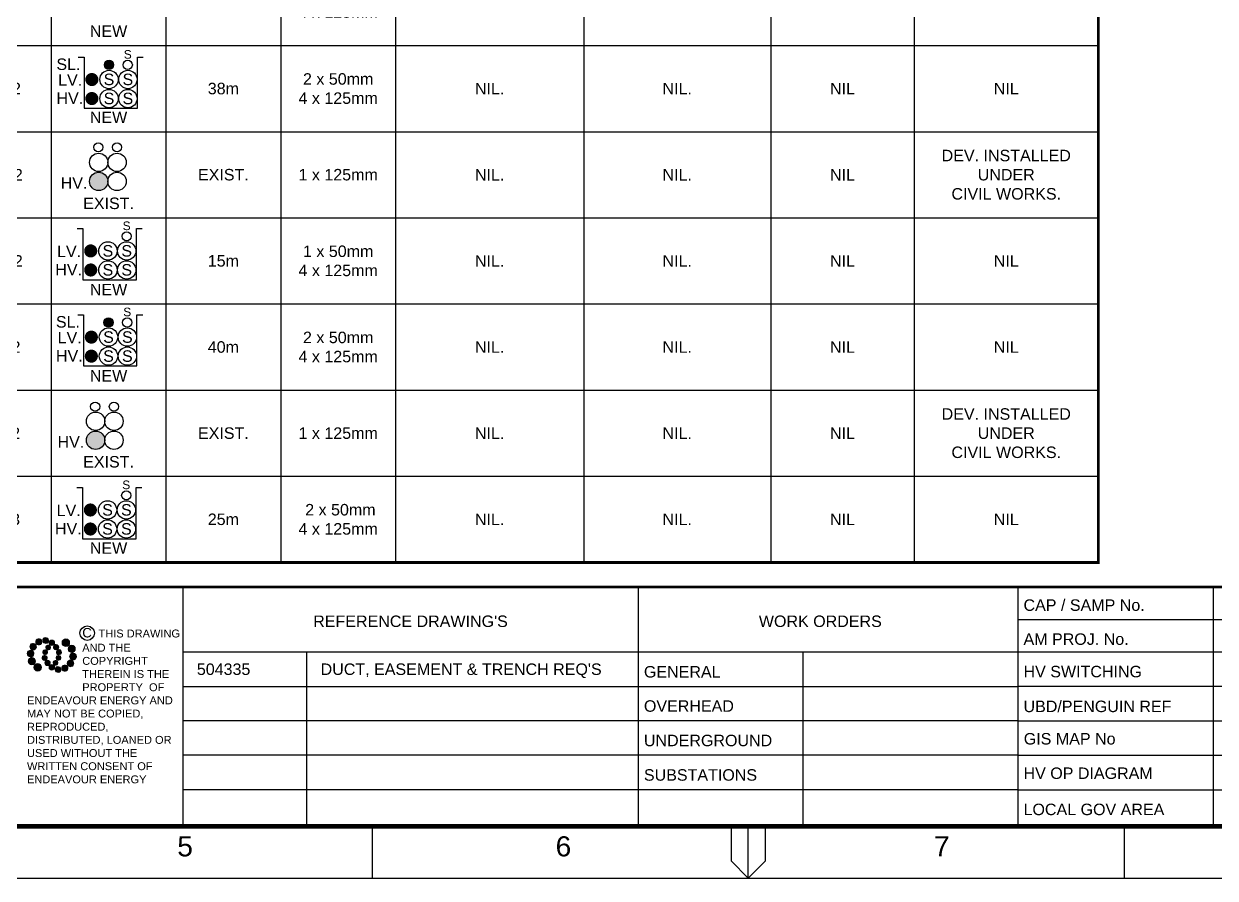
# Paper-space layout 'Retic (5)' of a CAD drawing. Header units: metres. Extents: x -30 to 775, y -5 to 571.
# Drawn here: x 246.2 to 453.8, y -5.5 to 143.3 of the extents above; entities that cross this region are included whole.
import ezdxf
from ezdxf.enums import TextEntityAlignment as Align

# ---------------------------------------------------------------- set-up
doc = ezdxf.new("R2010")
doc.units = ezdxf.units.M
doc.header["$LTSCALE"] = 0.7
doc.layers.get('0').update_dxf_attribs({"color": 6})
for name, color, linetype in [('_User Miscellaneous1', 3, 'Continuous'), ('_User Miscellaneous3', 11, 'Continuous'), ('Notes', 7, 'Continuous'), ('SupportsUG_SP_EXT', 7, 'Continuous')]:
    doc.layers.add(name, color=color, linetype=linetype)
doc.layers.add('_User Miscellaneous5', color=7, linetype='Continuous', lineweight=35)
doc.layers.get('SupportsUG_SP_EXT').off()
doc.styles.add('ARIAL', font='arial.ttf', dxfattribs={"height": 2})
doc.styles.add('iecISOCP', font='isocp.shx')
doc.styles.get("Standard").update_dxf_attribs({"font": 'arial.ttf'})

# ---------------------------------------------------------------- blocks, each defined once
blk = doc.blocks.new('EE_LOGO_SMALL')
at = {"layer": 'Notes'}
h = blk.add_hatch(color=256, dxfattribs=at)
edge = h.paths.add_edge_path()
edge.add_spline(control_points=[(-6.81, 4.47), (-7.42, 4.82), (-8.21, 4.62), (-8.57, 4), (-8.92, 3.39), (-8.72, 2.6), (-8.1, 2.25), (-7.49, 1.89), (-6.7, 2.09), (-6.34, 2.71), (-5.98, 3.32), (-6.19, 4.11), (-6.81, 4.47)], knot_values=[0, 0, 0, 0, 1, 1, 1, 2, 2, 2, 3, 3, 3, 4, 4, 4, 4], degree=3, periodic=0)
h = blk.add_hatch(color=256, dxfattribs=at)
edge = h.paths.add_edge_path()
edge.add_spline(control_points=[(-4.19, 5.89), (-4.56, 6.46), (-5.32, 6.62), (-5.88, 6.26), (-6.45, 5.89), (-6.61, 5.13), (-6.25, 4.56), (-5.88, 4), (-5.13, 3.83), (-4.56, 4.2), (-3.99, 4.56), (-3.82, 5.32), (-4.19, 5.89)], knot_values=[0, 0, 0, 0, 1, 1, 1, 2, 2, 2, 3, 3, 3, 4, 4, 4, 4], degree=3, periodic=0)
h = blk.add_hatch(color=256, dxfattribs=at)
edge = h.paths.add_edge_path()
edge.add_spline(control_points=[(-1.35, 5.88), (-1.41, 6.52), (-1.98, 6.98), (-2.62, 6.92), (-3.26, 6.85), (-3.72, 6.28), (-3.66, 5.65), (-3.6, 5.01), (-3.03, 4.54), (-2.39, 4.61), (-1.75, 4.67), (-1.28, 5.24), (-1.35, 5.88)], knot_values=[0, 0, 0, 0, 1, 1, 1, 2, 2, 2, 3, 3, 3, 4, 4, 4, 4], degree=3, periodic=0)
h = blk.add_hatch(color=256, dxfattribs=at)
edge = h.paths.add_edge_path()
edge.add_spline(control_points=[(1.01, 4.87), (1.01, 4.27), (0.53, 3.79), (-0.07, 3.79), (-0.67, 3.79), (-1.16, 4.27), (-1.16, 4.87), (-1.16, 5.47), (-0.67, 5.96), (-0.07, 5.96), (0.53, 5.96), (1.01, 5.47), (1.01, 4.87)], knot_values=[0, 0, 0, 0, 1, 1, 1, 2, 2, 2, 3, 3, 3, 4, 4, 4, 4], degree=3, periodic=0)
edge = h.paths.add_edge_path()
edge.add_spline(control_points=[(-1.36, 3.98), (-1.87, 4.09), (-2.38, 3.77), (-2.49, 3.26), (-2.6, 2.75), (-2.27, 2.24), (-1.76, 2.13), (-1.25, 2.02), (-0.75, 2.35), (-0.64, 2.86), (-0.53, 3.37), (-0.85, 3.87), (-1.36, 3.98)], knot_values=[0, 0, 0, 0, 1, 1, 1, 2, 2, 2, 3, 3, 3, 4, 4, 4, 4], degree=3, periodic=0)
h = blk.add_hatch(color=256, dxfattribs=at)
edge = h.paths.add_edge_path()
edge.add_spline(control_points=[(2.33, 2.37), (2.77, 2.76), (2.8, 3.42), (2.42, 3.85), (2.03, 4.29), (1.37, 4.32), (0.94, 3.94), (0.51, 3.55), (0.47, 2.89), (0.85, 2.46), (1.24, 2.03), (1.9, 1.99), (2.33, 2.37)], knot_values=[0, 0, 0, 0, 1, 1, 1, 2, 2, 2, 3, 3, 3, 4, 4, 4, 4], degree=3, periodic=0)
edge = h.paths.add_edge_path()
edge.add_spline(control_points=[(1.01, 4.87), (1.01, 4.27), (0.53, 3.79), (-0.07, 3.79), (-0.67, 3.79), (-1.16, 4.27), (-1.16, 4.87), (-1.16, 5.47), (-0.67, 5.96), (-0.07, 5.96), (0.53, 5.96), (1.01, 5.47), (1.01, 4.87)], knot_values=[0, 0, 0, 0, 1, 1, 1, 2, 2, 2, 3, 3, 3, 4, 4, 4, 4], degree=3, periodic=0)
h = blk.add_hatch(color=256, dxfattribs=at)
edge = h.paths.add_edge_path()
edge.add_spline(control_points=[(1.01, 4.87), (1.01, 4.27), (0.53, 3.79), (-0.07, 3.79), (-0.67, 3.79), (-1.16, 4.27), (-1.16, 4.87), (-1.16, 5.47), (-0.67, 5.96), (-0.07, 5.96), (0.53, 5.96), (1.01, 5.47), (1.01, 4.87)], knot_values=[0, 0, 0, 0, 1, 1, 1, 2, 2, 2, 3, 3, 3, 4, 4, 4, 4], degree=3, periodic=0)
edge = h.paths.add_edge_path(flags=16)
edge.add_spline(control_points=[(1.01, 4.87), (1.01, 4.27), (0.53, 3.79), (-0.07, 3.79), (-0.67, 3.79), (-1.16, 4.27), (-1.16, 4.87), (-1.16, 5.47), (-0.67, 5.96), (-0.07, 5.96), (0.53, 5.96), (1.01, 5.47), (1.01, 4.87)], knot_values=[0, 0, 0, 0, 1, 1, 1, 2, 2, 2, 3, 3, 3, 4, 4, 4, 4], degree=3, periodic=0)
h = blk.add_hatch(color=256, dxfattribs=at)
edge = h.paths.add_edge_path()
edge.add_spline(control_points=[(6.99, 4.87), (6.99, 4.04), (6.32, 3.36), (5.48, 3.36), (4.65, 3.36), (3.97, 4.04), (3.97, 4.87), (3.97, 5.71), (4.65, 6.38), (5.48, 6.38), (6.32, 6.38), (6.99, 5.71), (6.99, 4.87)], knot_values=[0, 0, 0, 0, 1, 1, 1, 2, 2, 2, 3, 3, 3, 4, 4, 4, 4], degree=3, periodic=0)
h = blk.add_hatch(color=256, dxfattribs=at)
edge = h.paths.add_edge_path()
edge.add_spline(control_points=[(-8.41, 1.95), (-9.16, 1.99), (-9.8, 1.42), (-9.84, 0.67), (-9.89, -0.07), (-9.31, -0.71), (-8.56, -0.75), (-7.82, -0.8), (-7.18, -0.23), (-7.14, 0.52), (-7.09, 1.27), (-7.66, 1.91), (-8.41, 1.95)], knot_values=[0, 0, 0, 0, 1, 1, 1, 2, 2, 2, 3, 3, 3, 4, 4, 4, 4], degree=3, periodic=0)
h = blk.add_hatch(color=256, dxfattribs=at)
edge = h.paths.add_edge_path()
edge.add_spline(control_points=[(-2.5, 2.07), (-3.02, 2.18), (-3.52, 1.86), (-3.63, 1.35), (-3.74, 0.84), (-3.41, 0.33), (-2.91, 0.22), (-2.39, 0.11), (-1.89, 0.43), (-1.78, 0.95), (-1.67, 1.46), (-1.99, 1.96), (-2.5, 2.07)], knot_values=[0, 0, 0, 0, 1, 1, 1, 2, 2, 2, 3, 3, 3, 4, 4, 4, 4], degree=3, periodic=0)
h = blk.add_hatch(color=256, dxfattribs=at)
edge = h.paths.add_edge_path()
edge.add_spline(control_points=[(2.98, 0.19), (3.52, 0.33), (3.83, 0.88), (3.69, 1.41), (3.55, 1.94), (3.01, 2.26), (2.48, 2.12), (1.95, 1.98), (1.63, 1.43), (1.77, 0.9), (1.91, 0.37), (2.45, 0.05), (2.98, 0.19)], knot_values=[0, 0, 0, 0, 1, 1, 1, 2, 2, 2, 3, 3, 3, 4, 4, 4, 4], degree=3, periodic=0)
h = blk.add_hatch(color=256, dxfattribs=at)
edge = h.paths.add_edge_path()
edge.add_spline(control_points=[(8.37, 1.14), (9.1, 1.46), (9.42, 2.3), (9.11, 3.02), (8.79, 3.74), (7.95, 4.07), (7.23, 3.75), (6.51, 3.43), (6.18, 2.59), (6.49, 1.87), (6.81, 1.15), (7.65, 0.82), (8.37, 1.14)], knot_values=[0, 0, 0, 0, 1, 1, 1, 2, 2, 2, 3, 3, 3, 4, 4, 4, 4], degree=3, periodic=0)
h = blk.add_hatch(color=256, dxfattribs=at)
edge = h.paths.add_edge_path()
edge.add_spline(control_points=[(8.27, -1.91), (9.01, -1.95), (9.65, -1.38), (9.69, -0.63), (9.74, 0.12), (9.17, 0.75), (8.42, 0.8), (7.67, 0.84), (7.03, 0.27), (6.99, -0.48), (6.95, -1.22), (7.52, -1.87), (8.27, -1.91)], knot_values=[0, 0, 0, 0, 1, 1, 1, 2, 2, 2, 3, 3, 3, 4, 4, 4, 4], degree=3, periodic=0)
h = blk.add_hatch(color=256, dxfattribs=at)
edge = h.paths.add_edge_path()
edge.add_spline(control_points=[(-8.52, -1.1), (-9.24, -1.42), (-9.57, -2.26), (-9.25, -2.98), (-8.94, -3.7), (-8.09, -4.03), (-7.37, -3.71), (-6.65, -3.39), (-6.33, -2.55), (-6.64, -1.83), (-6.96, -1.11), (-7.8, -0.78), (-8.52, -1.1)], knot_values=[0, 0, 0, 0, 1, 1, 1, 2, 2, 2, 3, 3, 3, 4, 4, 4, 4], degree=3, periodic=0)
h = blk.add_hatch(color=256, dxfattribs=at)
edge = h.paths.add_edge_path()
edge.add_spline(control_points=[(-7.14, -4.83), (-7.14, -4), (-6.46, -3.32), (-5.63, -3.32), (-4.8, -3.32), (-4.12, -4), (-4.12, -4.83), (-4.12, -5.67), (-4.8, -6.34), (-5.63, -6.34), (-6.46, -6.34), (-7.14, -5.67), (-7.14, -4.83)], knot_values=[0, 0, 0, 0, 1, 1, 1, 2, 2, 2, 3, 3, 3, 4, 4, 4, 4], degree=3, periodic=0)
h = blk.add_hatch(color=256, dxfattribs=at)
edge = h.paths.add_edge_path()
edge.add_spline(control_points=[(-3.13, -0.15), (-3.66, -0.29), (-3.98, -0.84), (-3.84, -1.37), (-3.7, -1.9), (-3.15, -2.22), (-2.62, -2.08), (-2.09, -1.94), (-1.78, -1.39), (-1.91, -0.86), (-2.06, -0.33), (-2.6, -0.01), (-3.13, -0.15)], knot_values=[0, 0, 0, 0, 1, 1, 1, 2, 2, 2, 3, 3, 3, 4, 4, 4, 4], degree=3, periodic=0)
h = blk.add_hatch(color=256, dxfattribs=at)
edge = h.paths.add_edge_path()
edge.add_spline(control_points=[(-2.48, -2.33), (-2.91, -2.72), (-2.95, -3.38), (-2.56, -3.81), (-2.18, -4.24), (-1.52, -4.28), (-1.08, -3.9), (-0.65, -3.51), (-0.62, -2.85), (-1, -2.42), (-1.39, -1.98), (-2.05, -1.95), (-2.48, -2.33)], knot_values=[0, 0, 0, 0, 1, 1, 1, 2, 2, 2, 3, 3, 3, 4, 4, 4, 4], degree=3, periodic=0)
h = blk.add_hatch(color=256, dxfattribs=at)
edge = h.paths.add_edge_path()
edge.add_spline(control_points=[(-1.16, -4.83), (-1.16, -4.23), (-0.67, -3.74), (-0.07, -3.74), (0.53, -3.74), (1.01, -4.23), (1.01, -4.83), (1.01, -5.43), (0.53, -5.92), (-0.07, -5.92), (-0.67, -5.92), (-1.16, -5.43), (-1.16, -4.83)], knot_values=[0, 0, 0, 0, 1, 1, 1, 2, 2, 2, 3, 3, 3, 4, 4, 4, 4], degree=3, periodic=0)
h = blk.add_hatch(color=256, dxfattribs=at)
edge = h.paths.add_edge_path()
edge.add_spline(control_points=[(1.22, -3.94), (1.73, -4.05), (2.23, -3.73), (2.34, -3.22), (2.45, -2.71), (2.13, -2.2), (1.62, -2.09), (1.11, -1.98), (0.6, -2.3), (0.49, -2.81), (0.38, -3.32), (0.71, -3.83), (1.22, -3.94)], knot_values=[0, 0, 0, 0, 1, 1, 1, 2, 2, 2, 3, 3, 3, 4, 4, 4, 4], degree=3, periodic=0)
h = blk.add_hatch(color=256, dxfattribs=at)
edge = h.paths.add_edge_path()
edge.add_spline(control_points=[(1.2, -5.84), (1.27, -6.47), (1.84, -6.94), (2.47, -6.87), (3.11, -6.81), (3.58, -6.24), (3.51, -5.6), (3.45, -4.96), (2.88, -4.5), (2.24, -4.56), (1.6, -4.63), (1.13, -5.2), (1.2, -5.84)], knot_values=[0, 0, 0, 0, 1, 1, 1, 2, 2, 2, 3, 3, 3, 4, 4, 4, 4], degree=3, periodic=0)
h = blk.add_hatch(color=256, dxfattribs=at)
edge = h.paths.add_edge_path()
edge.add_spline(control_points=[(2.36, -2.03), (2.87, -2.14), (3.37, -1.81), (3.48, -1.3), (3.59, -0.79), (3.27, -0.29), (2.76, -0.18), (2.25, -0.07), (1.74, -0.39), (1.63, -0.9), (1.52, -1.41), (1.85, -1.92), (2.36, -2.03)], knot_values=[0, 0, 0, 0, 1, 1, 1, 2, 2, 2, 3, 3, 3, 4, 4, 4, 4], degree=3, periodic=0)
h = blk.add_hatch(color=256, dxfattribs=at)
edge = h.paths.add_edge_path()
edge.add_spline(control_points=[(4.05, -5.84), (4.41, -6.41), (5.17, -6.58), (5.73, -6.21), (6.3, -5.85), (6.46, -5.09), (6.1, -4.52), (5.73, -3.95), (4.98, -3.79), (4.41, -4.16), (3.84, -4.52), (3.68, -5.28), (4.05, -5.84)], knot_values=[0, 0, 0, 0, 1, 1, 1, 2, 2, 2, 3, 3, 3, 4, 4, 4, 4], degree=3, periodic=0)
h = blk.add_hatch(color=256, dxfattribs=at)
edge = h.paths.add_edge_path()
edge.add_spline(control_points=[(6.66, -4.43), (7.27, -4.78), (8.06, -4.58), (8.42, -3.96), (8.78, -3.35), (8.57, -2.56), (7.96, -2.2), (7.34, -1.84), (6.55, -2.05), (6.2, -2.66), (5.84, -3.28), (6.04, -4.07), (6.66, -4.43)], knot_values=[0, 0, 0, 0, 1, 1, 1, 2, 2, 2, 3, 3, 3, 4, 4, 4, 4], degree=3, periodic=0)
at = {"layer": 'Notes', "lineweight": 0}
for points in [[(1.85, 2.13), (1.85, 2.13)], [(-1.99, -2.08), (-1.99, -2.08)]]:
    blk.add_lwpolyline(points, dxfattribs=at)
for points in [[(-6.81, 4.47), (-7.42, 4.82), (-8.21, 4.62), (-8.57, 4), (-8.92, 3.39), (-8.72, 2.6), (-8.1, 2.25), (-7.49, 1.89), (-6.7, 2.09), (-6.34, 2.71), (-5.98, 3.32), (-6.19, 4.11), (-6.81, 4.47)], [(-4.19, 5.89), (-4.56, 6.46), (-5.32, 6.62), (-5.88, 6.26), (-6.45, 5.89), (-6.61, 5.13), (-6.25, 4.56), (-5.88, 4), (-5.13, 3.83), (-4.56, 4.2), (-3.99, 4.56), (-3.82, 5.32), (-4.19, 5.89)], [(-1.35, 5.88), (-1.41, 6.52), (-1.98, 6.98), (-2.62, 6.92), (-3.26, 6.85), (-3.72, 6.28), (-3.66, 5.65), (-3.6, 5.01), (-3.03, 4.54), (-2.39, 4.61), (-1.75, 4.67), (-1.28, 5.24), (-1.35, 5.88)], [(1.01, 4.87), (1.01, 4.27), (0.53, 3.79), (-0.07, 3.79), (-0.67, 3.79), (-1.16, 4.27), (-1.16, 4.87), (-1.16, 5.47), (-0.67, 5.96), (-0.07, 5.96), (0.53, 5.96), (1.01, 5.47), (1.01, 4.87)], [(1.01, 4.87), (1.01, 4.27), (0.53, 3.79), (-0.07, 3.79), (-0.67, 3.79), (-1.16, 4.27), (-1.16, 4.87), (-1.16, 5.47), (-0.67, 5.96), (-0.07, 5.96), (0.53, 5.96), (1.01, 5.47), (1.01, 4.87)], [(6.99, 4.87), (6.99, 4.04), (6.32, 3.36), (5.48, 3.36), (4.65, 3.36), (3.97, 4.04), (3.97, 4.87), (3.97, 5.71), (4.65, 6.38), (5.48, 6.38), (6.32, 6.38), (6.99, 5.71), (6.99, 4.87)], [(-8.41, 1.95), (-9.16, 1.99), (-9.8, 1.42), (-9.84, 0.67), (-9.89, -0.07), (-9.31, -0.71), (-8.56, -0.75), (-7.82, -0.8), (-7.18, -0.23), (-7.14, 0.52), (-7.09, 1.27), (-7.66, 1.91), (-8.41, 1.95)], [(-2.5, 2.07), (-3.02, 2.18), (-3.52, 1.86), (-3.63, 1.35), (-3.74, 0.84), (-3.41, 0.33), (-2.91, 0.22), (-2.39, 0.11), (-1.89, 0.43), (-1.78, 0.95), (-1.67, 1.46), (-1.99, 1.96), (-2.5, 2.07)], [(-1.36, 3.98), (-1.87, 4.09), (-2.38, 3.77), (-2.49, 3.26), (-2.6, 2.75), (-2.27, 2.24), (-1.76, 2.13), (-1.25, 2.02), (-0.75, 2.35), (-0.64, 2.86), (-0.53, 3.37), (-0.85, 3.87), (-1.36, 3.98)], [(2.33, 2.37), (2.77, 2.76), (2.8, 3.42), (2.42, 3.85), (2.03, 4.29), (1.37, 4.32), (0.94, 3.94), (0.51, 3.55), (0.47, 2.89), (0.85, 2.46), (1.24, 2.03), (1.9, 1.99), (2.33, 2.37)], [(2.98, 0.19), (3.52, 0.33), (3.83, 0.88), (3.69, 1.41), (3.55, 1.94), (3.01, 2.26), (2.48, 2.12), (1.95, 1.98), (1.63, 1.43), (1.77, 0.9), (1.91, 0.37), (2.45, 0.05), (2.98, 0.19)], [(8.37, 1.14), (9.1, 1.46), (9.42, 2.3), (9.11, 3.02), (8.79, 3.74), (7.95, 4.07), (7.23, 3.75), (6.51, 3.43), (6.18, 2.59), (6.49, 1.87), (6.81, 1.15), (7.65, 0.82), (8.37, 1.14)], [(8.27, -1.91), (9.01, -1.95), (9.65, -1.38), (9.69, -0.63), (9.74, 0.12), (9.17, 0.75), (8.42, 0.8), (7.67, 0.84), (7.03, 0.27), (6.99, -0.48), (6.95, -1.22), (7.52, -1.87), (8.27, -1.91)], [(-8.52, -1.1), (-9.24, -1.42), (-9.57, -2.26), (-9.25, -2.98), (-8.94, -3.7), (-8.09, -4.03), (-7.37, -3.71), (-6.65, -3.39), (-6.33, -2.55), (-6.64, -1.83), (-6.96, -1.11), (-7.8, -0.78), (-8.52, -1.1)], [(-7.14, -4.83), (-7.14, -4), (-6.46, -3.32), (-5.63, -3.32), (-4.8, -3.32), (-4.12, -4), (-4.12, -4.83), (-4.12, -5.67), (-4.8, -6.34), (-5.63, -6.34), (-6.46, -6.34), (-7.14, -5.67), (-7.14, -4.83)], [(-3.13, -0.15), (-3.66, -0.29), (-3.98, -0.84), (-3.84, -1.37), (-3.7, -1.9), (-3.15, -2.22), (-2.62, -2.08), (-2.09, -1.94), (-1.78, -1.39), (-1.91, -0.86), (-2.06, -0.33), (-2.6, -0.01), (-3.13, -0.15)], [(-2.48, -2.33), (-2.91, -2.72), (-2.95, -3.38), (-2.56, -3.81), (-2.18, -4.24), (-1.52, -4.28), (-1.08, -3.9), (-0.65, -3.51), (-0.62, -2.85), (-1, -2.42), (-1.39, -1.98), (-2.05, -1.95), (-2.48, -2.33)], [(-1.16, -4.83), (-1.16, -4.23), (-0.67, -3.74), (-0.07, -3.74), (0.53, -3.74), (1.01, -4.23), (1.01, -4.83), (1.01, -5.43), (0.53, -5.92), (-0.07, -5.92), (-0.67, -5.92), (-1.16, -5.43), (-1.16, -4.83)], [(1.22, -3.94), (1.73, -4.05), (2.23, -3.73), (2.34, -3.22), (2.45, -2.71), (2.13, -2.2), (1.62, -2.09), (1.11, -1.98), (0.6, -2.3), (0.49, -2.81), (0.38, -3.32), (0.71, -3.83), (1.22, -3.94)], [(1.2, -5.84), (1.27, -6.47), (1.84, -6.94), (2.47, -6.87), (3.11, -6.81), (3.58, -6.24), (3.51, -5.6), (3.45, -4.96), (2.88, -4.5), (2.24, -4.56), (1.6, -4.63), (1.13, -5.2), (1.2, -5.84)], [(2.36, -2.03), (2.87, -2.14), (3.37, -1.81), (3.48, -1.3), (3.59, -0.79), (3.27, -0.29), (2.76, -0.18), (2.25, -0.07), (1.74, -0.39), (1.63, -0.9), (1.52, -1.41), (1.85, -1.92), (2.36, -2.03)], [(4.05, -5.84), (4.41, -6.41), (5.17, -6.58), (5.73, -6.21), (6.3, -5.85), (6.46, -5.09), (6.1, -4.52), (5.73, -3.95), (4.98, -3.79), (4.41, -4.16), (3.84, -4.52), (3.68, -5.28), (4.05, -5.84)], [(6.66, -4.43), (7.27, -4.78), (8.06, -4.58), (8.42, -3.96), (8.78, -3.35), (8.57, -2.56), (7.96, -2.2), (7.34, -1.84), (6.55, -2.05), (6.2, -2.66), (5.84, -3.28), (6.04, -4.07), (6.66, -4.43)]]:
    blk.add_open_spline(points, degree=3, knots=[0, 0, 0, 0, 1, 1, 1, 2, 2, 2, 3, 3, 3, 4, 4, 4, 4], dxfattribs=at)
blk = doc.blocks.new('EE_COPYRIGHT_A1')
at = {"layer": 'Notes'}
blk.add_circle((9.53, -0.82), 1.15, dxfattribs=at)
at = {"xscale": 0.4, "yscale": 0.4, "zscale": 0.4}
blk.add_blockref('EE_LOGO_SMALL', (3.96, -4.29), dxfattribs=at)
at = {"layer": 'Notes', "insert": (0, 0), "char_height": 1.25, "width": 24.1208, "attachment_point": 1, "style": 'ARIAL'}
blk.add_mtext('\\pt8.75;               ^I{\\H1.2x;C } THIS DRAWING\\P\\pi-8.75,l8.75,t8.75,20;       ^IAND THE ^I\\P\\pi0,t8.75;COPYRIGHT\\P\\pi-8.75,t1.25,8.75;^I^ITHEREIN IS THE PROPERTY  OF \\P\\pi0,l0,t1.25;ENDEAVOUR ENERGY AND MAY NOT BE COPIED, REPRODUCED, DISTRIBUTED, LOANED OR USED WITHOUT THE WRITTEN CONSENT OF ENDEAVOUR ENERGY', dxfattribs=at)
blk = doc.blocks.new('A1_FRAME_TITLE')
at = {"layer": 'Notes', "color": 7, "linetype": 'Continuous'}
for p, q in [((282.99, 47.62), (282.99, 5.97)), ((362.32, 47.62), (362.32, 5.97)), ((428.45, 47.62), (428.45, 5.97))]:
    blk.add_line(p, q, dxfattribs=at)
at = {"layer": 'Notes', "color": 7}
for p, q in [((462.46, 47.62), (462.46, 5.97)), ((428.45, 41.97), (494.57, 41.97)), ((283.01, 36.33), (428.45, 36.33)), ((304.55, 36.33), (304.55, 5.97)), ((390.98, 36.33), (390.98, 5.97)), ((428.45, 36.33), (494.57, 36.33)), ((282.99, 30.28), (428.45, 30.28)), ((428.45, 30.33), (494.57, 30.33)), ((428.45, 24.33), (282.99, 24.33)), ((428.45, 24.33), (494.57, 24.33)), ((428.45, 18.33), (282.99, 18.33)), ((428.45, 18.33), (494.57, 18.33)), ((428.45, 12.33), (282.99, 12.33)), ((428.45, 12.33), (494.57, 12.33))]:
    blk.add_line(p, q, dxfattribs=at)
at = {"layer": 'Notes', "linetype": 'Continuous'}
for p, q in [((316, 6.01), (316, -3.07)), ((378.5, 5.97), (378.5, -0.07)), ((381.5, -3.07), (381.5, 5.97)), ((384.5, -0.07), (384.5, 5.97)), ((447.01, 6.01), (447.01, -3.07)), ((378.5, -0.07), (381.5, -3.07)), ((381.5, -3.07), (384.5, -0.07))]:
    blk.add_line(p, q, dxfattribs=at)
at = {"layer": 'Notes', "color": 7, "linetype": 'Continuous'}
blk.add_lwpolyline([(-20.59, -3.07), (783.6, -3.07), (783.6, 573.26), (-20.59, 573.26)], close=True, dxfattribs=at)
at = {"layer": 'Notes', "color": 7, "linetype": 'Continuous', "const_width": 0.8}
blk.add_lwpolyline([(-11.55, 5.97), (774.56, 5.97), (774.56, 564.21), (-11.55, 564.21)], close=True, dxfattribs=at)
at = {"layer": 'Notes', "color": 7, "linetype": 'Continuous', "const_width": 0.5, "flags": 128}
blk.add_lwpolyline([(-11.55, 47.62), (774.56, 47.62)], dxfattribs=at)
at = {"layer": '_User Miscellaneous1', "xscale": 1.1, "yscale": 1.1, "zscale": 1.1}
blk.add_blockref('EE_COPYRIGHT_A1', (255.85, 40.49), dxfattribs=at)
at = {"layer": 'Notes', "color": 7, "style": 'ARIAL'}
for s, height, p in [('CAP / SAMP No.', 2, (429.45, 43.47)), ('WORK ORDERS', 2, (383.34, 40.66)), ('AM PROJ. No.', 2, (429.45, 37.55)), ('GENERAL', 2, (363.32, 31.86)), ('HV SWITCHING', 2, (429.45, 31.9)), ('OVERHEAD', 2, (363.32, 25.9)), ('UBD/PENGUIN REF', 2, (429.45, 25.84)), ('UNDERGROUND', 2, (363.32, 19.9)), ('GIS MAP No', 2, (429.49, 20.2)), ('SUBSTATIONS', 2, (363.32, 13.9)), ('HV OP DIAGRAM', 2, (429.45, 14.2)), ('LOCAL GOV AREA', 2, (429.45, 7.9)), ('5', 3.5, (282.03, 0.72)), ('6', 3.5, (347.94, 0.72)), ('7', 3.5, (413.85, 0.72))]:
    blk.add_text(s, height=height, dxfattribs=at).set_placement(p)
blk.add_text("REFERENCE DRAWING'S", height=2, dxfattribs=at).set_placement((322.66, 40.66), align=Align.CENTER)
at = {"layer": 'Notes', "color": 7}
blk.add_attdef('EPD_REF_NO', text='', height=5, dxfattribs=at).set_placement((739.57, 52.77), align=Align.CENTER)
at = {"layer": 'Notes', "color": 3, "style": 'iecISOCP', "flags": 8}
blk.add_attdef('VERSION_NO', text='', height=2.5, rotation=90, dxfattribs=at).set_placement((252.27, 44.54), align=Align.MIDDLE_CENTER)
at = {"layer": 'Notes', "color": 7, "style": 'ARIAL'}
for tag, p in [('CAP_NO', (463.39, 43.46)), ('IE_NUM', (463.26, 37.81)), ('REF_No_1', (285.45, 32.31)), ('REF_1', (307.01, 32.31)), ('GEN_WO', (391.91, 31.76)), ('HV_SWITCH', (463.67, 32.16)), ('REF_No_2', (285.45, 26.31)), ('REF_2', (307.01, 26.31)), ('OH_WO', (391.91, 25.81)), ('UBD_REF', (463.26, 25.83)), ('REF_No_3', (285.45, 20.31)), ('REF_3', (307.01, 20.31)), ('UG_WO', (391.91, 20.05)), ('GIS_MAP_No', (463.26, 20.04)), ('REF_No_4', (285.45, 14.31)), ('REF_4', (307.01, 14.31)), ('SUB_WO', (391.91, 13.81)), ('HV_OP_DIAG', (463.53, 14.2)), ('LGA', (463.15, 7.78))]:
    blk.add_attdef(tag, p, '', height=2, dxfattribs=at)
at = {"layer": 'Notes', "color": 7, "style": 'ARIAL', "width": 1.1}
for tag, p in [('T1', (634.58, 39.47)), ('T2', (634.58, 34.35)), ('T3', (634.58, 28.92)), ('T4', (634.58, 23.66)), ('T5', (634.58, 18.23)), ('T6', (634.58, 12.97))]:
    blk.add_attdef(tag, text='', height=3.5, dxfattribs=at).set_placement(p, align=Align.CENTER)
at = {"layer": 'Notes', "color": 7, "style": 'ARIAL'}
for tag, height, p in [('scale', 2, (517.96, 33.27)), ('DRAWN', 2, (517.96, 24.93)), ('REV', 5, (770.26, 17.1)), ('CHD', 2, (517.96, 8.93)), ('DESIGN', 2, (555.82, 9.15))]:
    blk.add_attdef(tag, text='', height=height, dxfattribs=at).set_placement(p, align=Align.CENTER)
blk.add_attdef('NUM', text='', height=7, dxfattribs=at).set_placement((742.57, 20.12), align=Align.MIDDLE_CENTER)
for tag, p in [('NS', (742.33, 8.12)), ('SHTS', (754.14, 8.12))]:
    blk.add_attdef(tag, text='', height=2, dxfattribs=at).set_placement(p, align=Align.MIDDLE)
at = {"layer": 'Notes', "style": 'iecISOCP'}
blk.add_attdef('ExportID', (-11.53, 2.35), '', height=2.5, dxfattribs=at)
at = {"layer": 'Notes', "style": 'iecISOCP', "flags": 1}
for tag, p in [('ProjectType', (-6.43, -26.84)), ('ProjectNumber', (2.95, -26.86)), ('DrawingNumber', (14.91, -26.85)), ('ProjectDescription', (26.96, -26.87)), ('ExportDate', (39.68, -26.83)), ('ExportUserName', (48.55, -26.84)), ('DesignerCompanyName', (60.88, -26.84)), ('ExportAreaOfInterest', (76.49, -26.86)), ('GIS_SUCCESS', (91.39, -26.82)), ('CAD_SUCCESS', (101.18, -26.83)), ('DEPOTCODE', (111.5, -26.92)), ('ExportCategories', (119.48, -26.84)), ('Comments', (133.78, -26.93)), ('EPD_-_VERSION_1.5', (141.2, -26.93))]:
    blk.add_attdef(tag, p, '', height=1, dxfattribs=at)
blk = doc.blocks.new('*T189')
at = {"layer": '_User Miscellaneous5', "color": 0, "linetype": 'ByBlock', "lineweight": -2, "transparency": 16777216}
for p, q in [((0, 0), (202.4, 0)), ((0, 0), (0, -504.44)), ((202.4, 0), (202.4, -504.44)), ((0, -12), (202.4, -12)), ((20, -12), (20, -504.44)), ((40, -12), (40, -504.44)), ((60, -12), (60, -504.44)), ((80, -12), (80, -504.44)), ((112.77, -12), (112.77, -504.44)), ((145.35, -12), (145.35, -504.44)), ((170.35, -12), (170.35, -504.44)), ((0, -20.44), (202.4, -20.44)), ((0, -34.44), (202.4, -34.44)), ((0, -49.44), (202.4, -49.44)), ((0, -64.44), (202.4, -64.44)), ((0, -79.44), (202.4, -79.44)), ((0, -93.44), (202.4, -93.44)), ((0, -107.44), (202.4, -107.44)), ((0, -121.44), (202.4, -121.44)), ((0, -136.44), (202.4, -136.44)), ((0, -151.44), (202.4, -151.44)), ((0, -166.44), (202.4, -166.44)), ((0, -181.44), (202.4, -181.44)), ((0, -196.44), (202.4, -196.44)), ((0, -211.44), (202.4, -211.44)), ((0, -226.44), (202.4, -226.44)), ((0, -240.44), (202.4, -240.44)), ((0, -254.44), (202.4, -254.44)), ((0, -268.44), (202.4, -268.44)), ((0, -283.44), (202.4, -283.44)), ((0, -298.44), (202.4, -298.44)), ((0, -313.44), (202.4, -313.44)), ((0, -327.44), (202.4, -327.44)), ((0, -342.44), (202.4, -342.44)), ((0, -356.44), (202.4, -356.44)), ((0, -371.44), (202.4, -371.44)), ((0, -385.44), (202.4, -385.44)), ((0, -399.44), (202.4, -399.44)), ((0, -414.44), (202.4, -414.44)), ((0, -429.44), (202.4, -429.44)), ((0, -444.44), (202.4, -444.44)), ((0, -459.44), (202.4, -459.44)), ((0, -474.44), (202.4, -474.44)), ((0, -489.44), (202.4, -489.44)), ((0, -504.44), (202.4, -504.44))]:
    blk.add_line(p, q, dxfattribs=at)
at = {"layer": '_User Miscellaneous5', "color": 7, "transparency": 16777216}
for s, insert, char_height, width, attachment_point in [('PVC DUCT SCHEDULE\\P{\\H0.96667x;NOTE - ALL TRENCH SECTIONS ARE TO BE READ & VIEWED FROM NODE TO NODE AS NOMINATED.}', (101.2, -6), 3, 200.4036, 5), ('E.E REIMBURSEMENT RATE PER METRE', (129.06, -16.22), 2, 29.5818, 5), ('DUCT\\PCONFIG.', (30, -16.22), 2, 17, 5), ('ROUTE\\PLENGTH', (50, -16.22), 2, 17, 5), ('CUSTOMER\\PFUNDED', (70, -16.22), 2, 17, 5), ('ENDEAVOUR\\PREIMBURSED', (157.85, -16.22), 2, 22, 5), ('E.E EXISTING DUCT\\PUSAGE CHARGE', (186.38, -16.22), 2, 29.0564, 5), ('LOCATION', (10, -16.22), 2, 17, 5), ('E.E  FUNDED ', (96.38, -16.22), 2, 29.7654, 5), ('K1 - L1', (10, -27.44), 2, 14, 5), ('55m', (50, -27.44), 2, 14, 5), ('1 x 125mm', (70, -27.44), 2, 14, 5), ('NIL.', (96.38, -27.44), 2, 26.7654, 5), ('NIL.', (129.06, -27.44), 2, 26.5818, 5), ('NIL', (157.85, -27.44), 2, 19, 5), ('NIL', (186.38, -27.44), 2, 26.0564, 5), ('NEW', (30, -32.94), 2, 14, 8), ('2 x 50mm\\P4 x 125mm', (70, -41.94), 2, 14, 5), ('L1 - R3', (10, -41.94), 2, 14, 5), ('30m', (50, -41.94), 2, 14, 5), ('NIL.', (96.38, -41.94), 2, 26.7654, 5), ('NIL.', (129.06, -41.94), 2, 26.5818, 5), ('NIL', (157.85, -41.94), 2, 19, 5), ('NIL', (186.38, -41.94), 2, 26.0564, 5), ('NEW', (30, -47.94), 2, 14, 8), ('R3 - M1', (10, -56.94), 2, 14, 5), ('30m', (50, -56.94), 2, 14, 5), ('2 x 50mm\\P4 x 125mm', (70, -56.94), 2, 14, 5), ('NIL.', (96.38, -56.94), 2, 26.7654, 5), ('NIL.', (129.06, -56.94), 2, 26.5818, 5), ('NIL', (157.85, -56.94), 2, 19, 5), ('NIL', (186.38, -56.94), 2, 26.0564, 5), ('NEW', (30, -62.94), 2, 14, 8), ('DEV. INSTALLED\\PUNDER\\PCIVIL WORKS.', (186.38, -71.94), 2, 26.0564, 5), ('M1 - R1', (10, -71.94), 2, 14, 5), ('EXIST.', (50, -71.94), 2, 14, 5), ('2 x 125mm', (70, -71.94), 2, 14, 5), ('NIL.', (96.38, -71.94), 2, 26.7654, 5), ('NIL.', (129.06, -71.94), 2, 26.5818, 5), ('NIL', (157.85, -71.94), 2, 19, 5), ('EXIST.', (30, -77.94), 2, 14, 8), ('M1 - N1', (10, -86.44), 2, 14, 5), ('107m', (50, -86.44), 2, 14, 5), ('1 x 125mm', (70, -86.44), 2, 14, 5), ('NIL.', (96.38, -86.44), 2, 26.7654, 5), ('NIL.', (129.06, -86.44), 2, 26.5818, 5), ('NIL', (157.85, -86.44), 2, 19, 5), ('NIL', (186.38, -86.44), 2, 26.0564, 5), ('NEW', (30, -91.94), 2, 14, 8), ('P1 - Q1', (10, -100.44), 2, 14, 5), ('25m', (50, -100.44), 2, 14, 5), ('1 x 50mm', (70, -100.44), 2, 14, 5), ('NIL.', (96.38, -100.44), 2, 26.7654, 5), ('NIL.', (129.06, -100.44), 2, 26.5818, 5), ('NIL', (157.85, -100.44), 2, 19, 5), ('NIL', (186.38, -100.44), 2, 26.0564, 5), ('NEW', (30, -105.94), 2, 14, 8), ('Q1 - R1', (10, -114.44), 2, 14, 5), ('50m', (50, -114.44), 2, 14, 5), ('1 x 125mm', (70, -114.44), 2, 14, 5), ('NIL.', (96.38, -114.44), 2, 26.7654, 5), ('NIL.', (129.06, -114.44), 2, 26.5818, 5), ('NIL', (157.85, -114.44), 2, 19, 5), ('NIL', (186.38, -114.44), 2, 26.0564, 5), ('NEW', (30, -119.94), 2, 14, 8), ('2 x 50mm\\P4 x 125mm', (70, -128.94), 2, 14, 5), ('R1 - S1', (10, -128.94), 2, 14, 5), ('25m', (50, -128.94), 2, 14, 5), ('NIL.', (96.38, -128.94), 2, 26.7654, 5), ('NIL.', (129.06, -128.94), 2, 26.5818, 5), ('NIL', (157.85, -128.94), 2, 19, 5), ('NIL', (186.38, -128.94), 2, 26.0564, 5), ('NEW', (30, -134.94), 2, 14, 8), ('$6\\P$23', (129.06, -143.94), 2, 26.5818, 5), ('10m = $60\\P10m = $230', (157.85, -143.94), 2, 19, 5), ('T1 - V1', (10, -143.94), 2, 14, 5), ('10m', (50, -143.94), 2, 14, 5), (' -\\P2 x 125mm', (70, -143.94), 2, 14, 5), ('1 x 50mm\\P1 x 125mm', (96.38, -143.94), 2, 26.7654, 5), ('NIL', (186.38, -143.94), 2, 26.0564, 5), ('NEW', (30, -149.94), 2, 14, 8), ('1 x 50mm\\P1 x 125mm', (70, -158.94), 2, 14, 5), ('1 x 50mm\\P1 x 125mm', (96.38, -158.94), 2, 26.7654, 5), ('$6\\P$23', (129.06, -158.94), 2, 26.5818, 5), ('15m = $90\\P15m = $345', (157.85, -158.94), 2, 19, 5), ('V1 - W1', (10, -158.94), 2, 14, 5), ('15m', (50, -158.94), 2, 14, 5), ('NIL', (186.38, -158.94), 2, 26.0564, 5), ('NEW', (30, -164.94), 2, 14, 8), ('1 x 50mm\\P1 x 125mm', (96.38, -173.94), 2, 26.7654, 5), ('$6\\P$23', (129.06, -173.94), 2, 26.5818, 5), ('30m = $180\\P30m = $690', (157.85, -173.94), 2, 19, 5), ('W1 - X1', (10, -173.94), 2, 14, 5), ('30m', (50, -173.94), 2, 14, 5), (' -\\P1 x 125mm', (70, -173.94), 2, 14, 5), ('NIL', (186.38, -173.94), 2, 26.0564, 5), ('NEW', (30, -179.94), 2, 14, 8), ('1 x 50mm\\P1 x 125mm', (70, -188.94), 2, 14, 5), ('1 x 50mm\\P1 x 125mm', (96.38, -188.94), 2, 26.7654, 5), ('$6\\P$23', (129.06, -188.94), 2, 26.5818, 5), ('42m = $252\\P42m = $966', (157.85, -188.94), 2, 19, 5), ('X1 - Y1', (10, -188.94), 2, 14, 5), ('42m', (50, -188.94), 2, 14, 5), ('NIL', (186.38, -188.94), 2, 26.0564, 5), ('NEW', (30, -194.94), 2, 14, 8), ('1 x 50mm\\P1 x 125mm', (96.38, -203.94), 2, 26.7654, 5), ('$6\\P$23', (129.06, -203.94), 2, 26.5818, 5), ('35m = $210\\P35m = $805', (157.85, -203.94), 2, 19, 5), ('Y1 - Z1', (10, -203.94), 2, 14, 5), ('35m', (50, -203.94), 2, 14, 5), (' -\\P1 x 125mm', (70, -203.94), 2, 14, 5), ('NIL', (186.38, -203.94), 2, 26.0564, 5), ('NEW', (30, -209.94), 2, 14, 8), ('Z1 - P2', (10, -218.94), 2, 14, 5), ('10m', (50, -218.94), 2, 14, 5), ('1 x 50mm\\P1 x 125mm', (70, -218.94), 2, 14, 5), ('1 x 50mm\\P1 x 125mm', (96.38, -218.94), 2, 26.7654, 5), ('$6\\P$23', (129.06, -218.94), 2, 26.5818, 5), ('10m = $60\\P10m = $230', (157.85, -218.94), 2, 19, 5), ('NIL', (186.38, -218.94), 2, 26.0564, 5), ('NEW', (30, -224.94), 2, 14, 8), ('P2 - A2', (10, -233.44), 2, 14, 5), ('40m', (50, -233.44), 2, 14, 5), ('1 x 50mm\\P1 x 125mm', (70, -233.44), 2, 14, 5), ('NIL.', (96.38, -233.44), 2, 26.7654, 5), ('NIL.', (129.06, -233.44), 2, 26.5818, 5), ('NIL', (157.85, -233.44), 2, 19, 5), ('NIL', (186.38, -233.44), 2, 26.0564, 5), ('NEW', (30, -238.94), 2, 14, 8), ('A2 - C2', (10, -247.44), 2, 14, 5), ('40m', (50, -247.44), 2, 14, 5), ('1 x 125mm', (70, -247.44), 2, 14, 5), ('NIL.', (96.38, -247.44), 2, 26.7654, 5), ('NIL.', (129.06, -247.44), 2, 26.5818, 5), ('NIL', (157.85, -247.44), 2, 19, 5), ('NIL', (186.38, -247.44), 2, 26.0564, 5), ('NEW', (30, -252.94), 2, 14, 8), ('D2 - E2', (10, -261.44), 2, 14, 5), ('85m', (50, -261.44), 2, 14, 5), ('1 x 125mm', (70, -261.44), 2, 14, 5), ('NIL.', (96.38, -261.44), 2, 26.7654, 5), ('NIL.', (129.06, -261.44), 2, 26.5818, 5), ('NIL', (157.85, -261.44), 2, 19, 5), ('NIL', (186.38, -261.44), 2, 26.0564, 5), ('NEW', (30, -266.94), 2, 14, 8), ('1 x 50mm\\P1 x 125mm', (70, -275.94), 2, 14, 5), ('$6\\P$23', (129.06, -275.94), 2, 26.5818, 5), ('18m = $108\\P18m = $414', (157.85, -275.94), 2, 19, 5), ('E2 - G2', (10, -275.94), 2, 14, 5), ('18m', (50, -275.94), 2, 14, 5), ('1 x 125mm', (96.38, -275.94), 2, 26.7654, 5), ('NIL', (186.38, -275.94), 2, 26.0564, 5), ('NEW', (30, -281.94), 2, 14, 8), ('1 x 50mm\\P1 x 125mm', (96.38, -290.94), 2, 26.7654, 5), ('$6\\P$23', (129.06, -290.94), 2, 26.5818, 5), ('18m = $108\\P18m = $414', (157.85, -290.94), 2, 19, 5), ('G2 - H2', (10, -290.94), 2, 14, 5), ('18m', (50, -290.94), 2, 14, 5), (' -\\P1 x 125mm', (70, -290.94), 2, 14, 5), ('NIL', (186.38, -290.94), 2, 26.0564, 5), ('NEW', (30, -296.94), 2, 14, 8), ('H2 - J2', (10, -305.94), 2, 14, 5), ('25m', (50, -305.94), 2, 14, 5), ('1 x 50mm\\P1 x 125mm', (70, -305.94), 2, 14, 5), ('1 x 50mm\\P1 x 125mm', (96.38, -305.94), 2, 26.7654, 5), ('$6\\P$23', (129.06, -305.94), 2, 26.5818, 5), ('25m = $150\\P25m = $575', (157.85, -305.94), 2, 19, 5), ('NIL', (186.38, -305.94), 2, 26.0564, 5), ('NEW', (30, -311.94), 2, 14, 8), ('J2 - K2', (10, -320.44), 2, 14, 5), ('25m', (50, -320.44), 2, 14, 5), ('3 x 125mm', (70, -320.44), 2, 14, 5), ('NIL.', (96.38, -320.44), 2, 26.7654, 5), ('NIL.', (129.06, -320.44), 2, 26.5818, 5), ('NIL', (157.85, -320.44), 2, 19, 5), ('NIL', (186.38, -320.44), 2, 26.0564, 5), ('NEW', (30, -325.94), 2, 14, 8), ('K2 - L2', (10, -334.94), 2, 14, 5), ('25m', (50, -334.94), 2, 14, 5), ('2 x 50mm\\P3 x 125mm', (70, -334.94), 2, 14, 5), ('NIL.', (96.38, -334.94), 2, 26.7654, 5), ('NIL.', (129.06, -334.94), 2, 26.5818, 5), ('NIL', (157.85, -334.94), 2, 19, 5), ('NIL', (186.38, -334.94), 2, 26.0564, 5), ('NEW', (30, -340.94), 2, 14, 8), ('L2 - Q3', (10, -349.44), 2, 14, 5), ('27m', (50, -349.44), 2, 14, 5), ('3 x 125mm', (70, -349.44), 2, 14, 5), ('NIL.', (96.38, -349.44), 2, 26.7654, 5), ('NIL.', (129.06, -349.44), 2, 26.5818, 5), ('NIL', (157.85, -349.44), 2, 19, 5), ('NIL', (186.38, -349.44), 2, 26.0564, 5), ('NEW', (30, -354.94), 2, 14, 8), ('M2 - N2', (10, -363.94), 2, 14, 5), ('83m', (50, -363.94), 2, 14, 5), ('2 x 50mm\\P4 x 125mm', (70, -363.94), 2, 14, 5), ('NIL.', (96.38, -363.94), 2, 26.7654, 5), ('NIL.', (129.06, -363.94), 2, 26.5818, 5), ('NIL', (157.85, -363.94), 2, 19, 5), ('NIL', (186.38, -363.94), 2, 26.0564, 5), ('NEW', (30, -369.94), 2, 14, 8), ('Q2 - R2', (10, -378.44), 2, 14, 5), ('10m', (50, -378.44), 2, 14, 5), ('1 x 50mm', (70, -378.44), 2, 14, 5), ('NIL.', (96.38, -378.44), 2, 26.7654, 5), ('NIL.', (129.06, -378.44), 2, 26.5818, 5), ('NIL', (157.85, -378.44), 2, 19, 5), ('NIL', (186.38, -378.44), 2, 26.0564, 5), ('NEW', (30, -383.94), 2, 14, 8), ('S2 - T2', (10, -392.44), 2, 14, 5), ('140m', (50, -392.44), 2, 14, 5), ('1 x 50mm', (70, -392.44), 2, 14, 5), ('NIL.', (96.38, -392.44), 2, 26.7654, 5), ('NIL.', (129.06, -392.44), 2, 26.5818, 5), ('NIL', (157.85, -392.44), 2, 19, 5), ('NIL', (186.38, -392.44), 2, 26.0564, 5), ('NEW', (30, -397.94), 2, 14, 8), ('1 x 50mm\\P4 x 125mm', (70, -406.94), 2, 14, 5), ('S1 - U2', (10, -406.94), 2, 14, 5), ('30m', (50, -406.94), 2, 14, 5), ('NIL.', (96.38, -406.94), 2, 26.7654, 5), ('NIL.', (129.06, -406.94), 2, 26.5818, 5), ('NIL', (157.85, -406.94), 2, 19, 5), ('NIL', (186.38, -406.94), 2, 26.0564, 5), ('NEW', (30, -412.94), 2, 14, 8), ('2 x 50mm\\P4 x 125mm', (70, -421.94), 2, 14, 5), ('U2 - V2', (10, -421.94), 2, 14, 5), ('38m', (50, -421.94), 2, 14, 5), ('NIL.', (96.38, -421.94), 2, 26.7654, 5), ('NIL.', (129.06, -421.94), 2, 26.5818, 5), ('NIL', (157.85, -421.94), 2, 19, 5), ('NIL', (186.38, -421.94), 2, 26.0564, 5), ('NEW', (30, -427.94), 2, 14, 8), ('DEV. INSTALLED\\PUNDER\\PCIVIL WORKS.', (186.38, -436.94), 2, 26.0564, 5), ('V2 - W2', (10, -436.94), 2, 14, 5), ('EXIST.', (50, -436.94), 2, 14, 5), ('1 x 125mm', (70, -436.94), 2, 14, 5), ('NIL.', (96.38, -436.94), 2, 26.7654, 5), ('NIL.', (129.06, -436.94), 2, 26.5818, 5), ('NIL', (157.85, -436.94), 2, 19, 5), ('EXIST.', (30, -442.94), 2, 14, 8), ('1 x 50mm\\P4 x 125mm', (70, -451.94), 2, 14, 5), ('W2 - X2', (10, -451.94), 2, 14, 5), ('15m', (50, -451.94), 2, 14, 5), ('NIL.', (96.38, -451.94), 2, 26.7654, 5), ('NIL.', (129.06, -451.94), 2, 26.5818, 5), ('NIL', (157.85, -451.94), 2, 19, 5), ('NIL', (186.38, -451.94), 2, 26.0564, 5), ('NEW', (30, -457.94), 2, 14, 8), ('2 x 50mm\\P4 x 125mm', (70, -466.94), 2, 14, 5), ('X2 - Y2', (10, -466.94), 2, 14, 5), ('40m', (50, -466.94), 2, 14, 5), ('NIL.', (96.38, -466.94), 2, 26.7654, 5), ('NIL.', (129.06, -466.94), 2, 26.5818, 5), ('NIL', (157.85, -466.94), 2, 19, 5), ('NIL', (186.38, -466.94), 2, 26.0564, 5), ('NEW', (30, -472.94), 2, 14, 8), ('DEV. INSTALLED\\PUNDER\\PCIVIL WORKS.', (186.38, -481.94), 2, 26.0564, 5), ('Y2 - Z2', (10, -481.94), 2, 14, 5), ('EXIST.', (50, -481.94), 2, 14, 5), ('1 x 125mm', (70, -481.94), 2, 14, 5), ('NIL.', (96.38, -481.94), 2, 26.7654, 5), ('NIL.', (129.06, -481.94), 2, 26.5818, 5), ('NIL', (157.85, -481.94), 2, 19, 5), ('EXIST.', (30, -487.94), 2, 14, 8), ('Z2 - A3', (10, -496.94), 2, 14, 5), ('25m', (50, -496.94), 2, 14, 5), (' 2 x 50mm\\P4 x 125mm', (70, -496.94), 2, 14, 5), ('NIL.', (96.38, -496.94), 2, 26.7654, 5), ('NIL.', (129.06, -496.94), 2, 26.5818, 5), ('NIL', (157.85, -496.94), 2, 19, 5), ('NIL', (186.38, -496.94), 2, 26.0564, 5), ('NEW', (30, -502.94), 2, 14, 8)]:
    blk.add_mtext(s, dxfattribs=dict(at, insert=insert, char_height=char_height, width=width, attachment_point=attachment_point))
blk = doc.blocks.new('*U187')
blk.add_circle((0, 0.8), 0.8)
at = {"insert": (0, 0.8), "char_height": 1, "attachment_point": 5, "style": 'ARIAL'}
blk.add_mtext_dynamic_manual_height_columns('S', width=1.0176, gutter_width=10, heights=[0], dxfattribs=at)
blk = doc.blocks.new('DUCT_50_NEW')
blk.add_circle((0, 0.4), 0.4)
at = {"flags": 1}
blk.add_attdef('Z', (0, 0), '', height=0.2, dxfattribs=at)
at = {"flags": 9}
for tag, p in [('DUCT_CODE', (0, 0)), ('XSECT_TYPE', (0, -0.2)), ('STATE', (0, -0.6)), ('OWNED_BY', (0, -1.01)), ('FB_REFERENCE', (0, -0.4)), ('NOTES', (0, -0.8)), ('OPERATED_BY', (0, -1.21)), ('MAINTAINED_BY', (0, -1.42))]:
    blk.add_attdef(tag, text='', height=0.2, dxfattribs=at).set_placement(p, align=Align.MIDDLE_LEFT)
blk = doc.blocks.new('CABLE_SMALL_NEW')
h = blk.add_hatch(color=256)
edge = h.paths.add_edge_path()
edge.add_arc((0, 0.4), 0.4, 0, 360)
blk.add_circle((0, 0.4), 0.4)
for tag, flags, p in [('COND_CODE', 9, (1.5, 0)), ('STATE', 9, (1.5, -0.4)), ('XSECT_SIZE', 9, (1.5, -0.6)), ('OWNED_BY', 9, (1.5, -1)), ('FB_REFERENCE', 9, (1.5, -0.2)), ('NOTES', 9, (1.5, -0.8)), ('OPERATED_BY', 9, (1.5, -1.2)), ('Z', 1, (1.5, -1.6)), ('MAINTAINED_BY', 9, (1.5, -1.4))]:
    blk.add_attdef(tag, text='', height=0.2, dxfattribs=dict(flags=flags)).set_placement(p, align=Align.MIDDLE_LEFT)
blk = doc.blocks.new('*U191')
for name in ['DUCT_50_NEW', 'CABLE_SMALL_NEW']:
    blk.add_blockref(name, (0, 0))
blk = doc.blocks.new('*U185')
blk.add_blockref('DUCT_50_NEW', (0, 0))
at = {"insert": (0, 1.31), "char_height": 0.75, "attachment_point": 5, "style": 'ARIAL'}
blk.add_mtext_dynamic_manual_height_columns('S', width=0.3953, gutter_width=10, heights=[0], dxfattribs=at)
blk = doc.blocks.new('*U190')
at = {"ltscale": 0.75, "const_width": 0.569, "flags": 128}
blk.add_lwpolyline([(-0.29, 0.56, 1), (0.28, 0.56, 1)], format="xyb", close=True, dxfattribs=at)
blk = doc.blocks.new('*U184')
blk.add_circle((0, 0.8), 0.8)
blk = doc.blocks.new('*U193')
blk.add_blockref('DUCT_50_NEW', (0, 0))
blk = doc.blocks.new('CABLE_LARGE_NEW')
h = blk.add_hatch(color=256)
edge = h.paths.add_edge_path()
edge.add_arc((0, 0.8), 0.8, 0, 360)
blk.add_circle((0, 0.8), 0.8)
for tag, flags, p in [('COND_CODE', 9, (1.5, 0)), ('STATE', 9, (1.5, -0.4)), ('XSECT_SIZE', 9, (1.5, -0.6)), ('OWNED_BY', 9, (1.5, -1)), ('FB_REFERENCE', 9, (1.5, -0.2)), ('NOTES', 9, (1.5, -0.8)), ('OPERATED_BY', 9, (1.5, -1.2)), ('Z', 1, (1.5, -1.6)), ('MAINTAINED_BY', 9, (1.5, -1.4))]:
    blk.add_attdef(tag, text='', height=0.2, dxfattribs=dict(flags=flags)).set_placement(p, align=Align.MIDDLE_LEFT)
blk = doc.blocks.new('*U194')
blk.add_circle((0, 0.8), 0.8)
blk.add_blockref('CABLE_LARGE_NEW', (0, 0))

psp = doc.layouts.new('Retic (5)')

# ---------------------------------------------------------------- linework, layer by layer
at = {"layer": '_User Miscellaneous3', "flags": 128}
for points in [[(255.71, 137.48), (256.71, 137.48), (256.71, 128.58), (266.02, 128.58), (266.02, 137.48), (267.02, 137.48)], [(255.51, 107.63), (256.51, 107.63), (256.51, 98.73), (265.82, 98.73), (265.82, 107.63), (266.82, 107.63)], [(255.62, 92.62), (256.62, 92.62), (256.62, 83.73), (265.93, 83.73), (265.93, 92.62), (266.93, 92.62)], [(255.45, 62.53), (256.45, 62.53), (256.45, 53.63), (265.76, 53.63), (265.76, 62.53), (266.76, 62.53)]]:
    psp.add_lwpolyline(points, dxfattribs=at)
at = {"layer": '_User Miscellaneous5', "const_width": 0.5}
psp.add_lwpolyline([(230.98, 553.95), (433.39, 553.95), (433.39, 49.51), (230.98, 49.51)], close=True, dxfattribs=at)

# ---------------------------------------------------------------- block references
psp.add_blockref('*T189', (230.98, 553.95))
at = {"layer": '_User Miscellaneous3', "xscale": 2, "yscale": 2, "zscale": 2}
for name, p in [('*U185', (264.32, 135.34)), ('*U187', (261.06, 132)), ('*U191', (261.06, 135.34)), ('*U187', (264.34, 132)), ('*U190', (258.08, 132.47)), ('*U190', (258.08, 129.16)), ('*U187', (261.06, 128.68)), ('*U187', (264.34, 128.68)), ('*U193', (259.19, 120.99)), ('*U193', (262.46, 120.99)), ('*U184', (259.26, 117.57)), ('*U184', (262.46, 117.57)), ('*U194', (259.26, 114.25)), ('*U184', (262.46, 114.25)), ('*U185', (264.13, 105.49)), ('*U190', (257.88, 102.63)), ('*U187', (260.86, 102.15)), ('*U187', (264.14, 102.15)), ('*U187', (260.86, 98.84)), ('*U187', (264.14, 98.84)), ('*U190', (257.88, 99.31)), ('*U185', (264.23, 90.49)), ('*U191', (260.97, 90.49)), ('*U190', (257.99, 87.62)), ('*U187', (260.97, 87.14)), ('*U187', (264.25, 87.14)), ('*U190', (257.99, 84.31)), ('*U187', (260.97, 83.83)), ('*U187', (264.25, 83.83)), ('*U193', (258.65, 75.84)), ('*U193', (261.91, 75.84)), ('*U184', (258.71, 72.5)), ('*U184', (261.91, 72.5)), ('*U194', (258.71, 69.19)), ('*U184', (261.91, 69.19)), ('*U185', (264.06, 60.39)), ('*U187', (260.8, 57.05)), ('*U187', (264.08, 57.05)), ('*U190', (257.82, 57.52)), ('*U190', (257.82, 54.21)), ('*U187', (260.8, 53.74)), ('*U187', (264.08, 53.74))]:
    psp.add_blockref(name, p, dxfattribs=at)
at = {"layer": 'SupportsUG_SP_EXT'}
ref = psp.add_blockref('A1_FRAME_TITLE', (-9.08, -2.39), dxfattribs=at)
ref.add_attrib('REF_No_1', '504335', (276.36, 29.92), dxfattribs={"layer": 'Notes', "color": 7, "height": 2, "style": 'ARIAL'})
ref.add_attrib('REF_1', "DUCT, EASEMENT & TRENCH REQ'S", (297.92, 29.92), dxfattribs={"layer": 'Notes', "color": 7, "height": 2, "style": 'ARIAL'})

# ---------------------------------------------------------------- texts
at = {"layer": '_User Miscellaneous1', "char_height": 2, "attachment_point": 5, "style": 'ARIAL'}
for s, insert in [('SL.', (253.99, 136.24)), ('LV.', (254.29, 133.51)), ('HV.', (254.23, 130.34)), ('HV.', (254.97, 115.57)), ('LV.', (254.1, 103.67)), ('HV.', (254.03, 100.49)), ('SL.', (253.9, 91.39)), ('LV.', (254.21, 88.66)), ('HV.', (254.14, 85.49)), ('HV.', (254.42, 70.5)), ('LV.', (254.03, 58.57)), ('HV.', (253.97, 55.39))]:
    psp.add_mtext_dynamic_manual_height_columns(s, width=3.8474, gutter_width=10, heights=[0], dxfattribs=dict(at, insert=insert))

doc.saveas('drawing.dxf')
